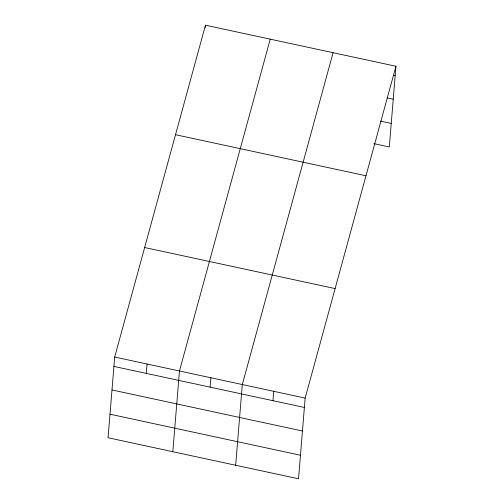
<?xml version="1.0" encoding="UTF-8"?>
<svg xmlns="http://www.w3.org/2000/svg" width="504" height="504" viewBox="0 0 504 504"><rect width="100%" height="100%" fill="white"/><g stroke="black" fill="none" stroke-linecap="round" stroke-linejoin="round"><path stroke-width="0.76" d="M114.692 357.034L108.058 437.743L298.526 478.8L305.159 398.091L395.942 66.257L205.474 25.2L114.692 357.034L305.159 398.091M146.305 373.395L147.073 364.014M205.279 27.544L205.474 25.2M172.815 451.704L179.456 370.994L270.232 39.161M210.111 387.148L210.88 377.767M235.67 465.249L242.304 384.546L333.087 52.712M272.966 400.699L273.735 391.318M395.942 66.257L389.309 146.966L373.974 143.659M393.637 75.31L395.168 75.638M387.104 97.858L393.233 99.175M380.507 121.118L391.243 123.43M175.518 134.707L365.986 175.764M144.654 247.527L335.116 288.59M113.923 366.414L304.391 407.471M111.989 389.951L302.457 431.008M109.992 414.206L300.46 455.263"/></g></svg>
